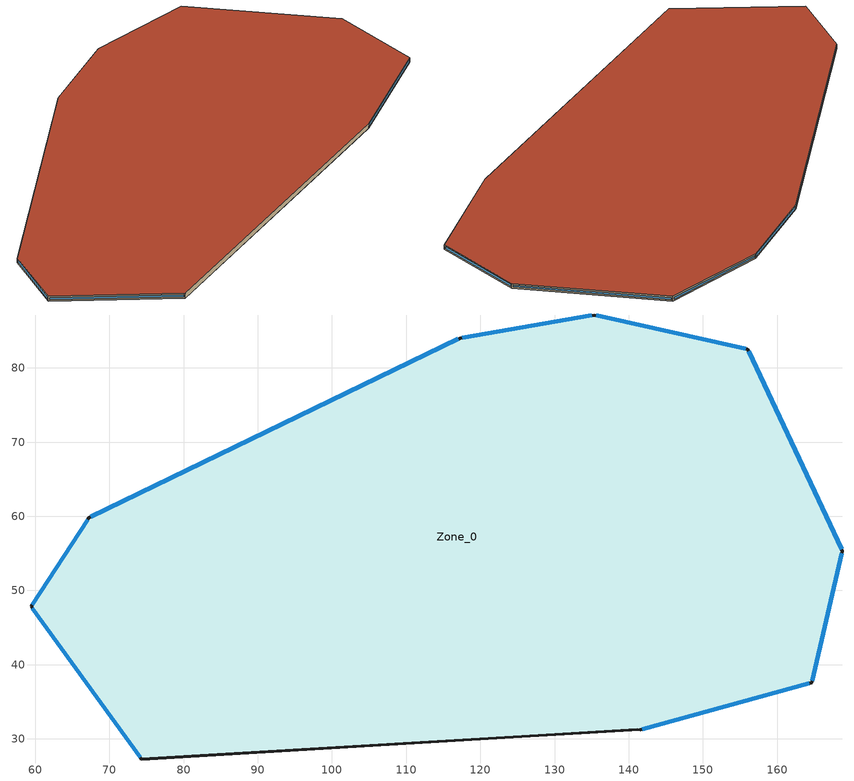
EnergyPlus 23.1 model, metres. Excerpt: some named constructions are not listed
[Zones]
Zone_0
 floor outside (90.1-2019 Nonresidential CZ 0 Exterior Floor (Mass)): 141.52,31.23 74.31,27.29 59.45,47.84 67.22,59.8 117.3,84.03 135.32,87.13 156.03,82.5 168.8,55.29 164.63,37.57 z63
 wall outside (90.1-2019 Nonresidential CZ 0 Exterior Wall (Mass)): 141.52,31.23 164.63,37.57 168.8,55.29 156.03,82.5 135.32,87.13 117.3,84.03 67.22,59.8 59.45,47.84 74.31,27.29 z63:64; 74.31,27.29,63 141.11,31.29,63 141.52,31.23,63 141.52,31.23,64 74.31,27.29,64
 window (90.1-2019 Nonresidential CZ 0 Glazing (Operable)): 141.8,31.3 164.35,37.49 / 168.68,55.55 156.16,82.23 / 117.03,83.9 67.49,59.93 / 59.62,47.61 74.13,27.53 z63.3:63.7; 164.7,37.85 168.73,55 / 155.74,82.56 135.61,87.07 / 135.03,87.08 117.59,84.08 / 67.07,59.56 59.6,48.09 z63.29:63.71
 roof outside (90.1-2019 Nonresidential CZ 0 Exterior Roof (Mass)): 141.52,31.23 164.63,37.57 168.8,55.29 156.03,82.5 135.32,87.13 117.3,84.03 67.22,59.8 59.45,47.84 74.31,27.29 141.11,31.29 z64
[Schedule:Day:Hourly]
4b202076-3c28-4c82-9c04-a6a495f0d191: Fraction, 0, 0, 0, 0, 0, 0, 0, 0, 0, 0, 0, 0, 0, 0, 0, 0, 0, 0, 0, 0, 0, 0, 0, 0
455fd788-d918-48fd-9a10-b5318902fdd4: Fraction, 1, 1, 1, 1, 1, 1, 1, 1, 0, 0, 0, 1, 1, 1, 1, 1, 1, 1, 0, 0, 0, 0, 0, 0
a9a3e983-fbf7-49bd-97fa-089a51f25b8e: Fraction, 0, 0, 0, 0, 0, 0, 0, 0, 1, 1, 1, 1, 1, 1, 1, 1, 1, 1, 1, 0, 0, 0, 0, 0
cf851f29-aad9-4d6b-a572-dca868a58ee6: Fraction, 0, 0, 0, 0, 0, 0, 0, 0, 1, 1, 1, 1, 1, 1, 1, 1, 1, 0, 0, 0, 0, 0, 0, 0
5a46af73-4320-425b-8502-2b503056ca26: Fraction, 0, 0, 0, 0, 0, 0, 0, 0, 0, 1, 1, 1, 1, 1, 1, 1, 1, 1, 1, 1, 1, 0, 0, 0
9dcf4a59-0358-4342-b184-8bac430b4363: Fraction, 0, 0, 0, 0, 0, 1, 1, 1, 0, 0, 0, 1, 1, 1, 1, 1, 0, 0, 0, 0, 0, 0, 0, 0
d25d6310-8f75-4a06-b5c3-3429edddcc00: Fraction, 1, 1, 1, 1, 1, 1, 1, 1, 1, 0, 0, 0, 0, 0, 0, 0, 0, 0, 1, 1, 1, 1, 1, 1
2aea56c5-f555-4f93-b95f-b240f8504358: Fraction, 1, 1, 1, 1, 1, 1, 1, 1, 0, 0, 0, 1, 1, 1, 1, 0, 0, 0, 1, 1, 1, 1, 1, 1
12fed1e3-58d8-4d65-b139-4ec6a1ce416e: Fraction, 1, 1, 1, 1, 1, 1, 1, 1, 0, 0, 1, 1, 1, 1, 1, 1, 1, 0, 0, 0, 0, 0, 0, 1
823643f3-4260-401e-a55f-8278783d7885: Fraction, 1, 1, 1, 1, 1, 1, 1, 1, 1, 0, 0, 0, 1, 1, 1, 1, 0, 1, 1, 1, 1, 1, 1, 1
95437c37-4a1e-4465-9bcb-19a831292d97: Fraction, 1, 1, 1, 1, 1, 1, 1, 1, 0, 0, 1, 1, 0, 0, 0, 0, 1, 1, 1, 1, 1, 1, 1, 1
a3a5c252-d868-4468-a843-ff80e0ca437d: Fraction, 1, 1, 1, 1, 1, 1, 1, 1, 0, 0, 0, 0, 1, 1, 1, 1, 1, 1, 1, 1, 1, 1, 1, 1
622875b5-353c-4d68-871e-9a4902ac48ad: Fraction, 1, 1, 1, 1, 1, 1, 1, 1, 0, 0, 0, 0, 0, 0, 0, 1, 1, 1, 1, 1, 1, 1, 1, 1
402bfdc6-955b-41b6-b4a8-cb9eeb405de3: Fraction, 1, 1, 1, 1, 1, 1, 1, 1, 1, 1, 1, 1, 1, 1, 1, 0, 0, 0, 1, 1, 1, 1, 1, 1
5b3800e4-3a23-4e45-8d0f-d62391e55d22: Fraction, 1, 1, 1, 1, 1, 1, 1, 1, 0, 1, 1, 1, 1, 1, 1, 1, 1, 1, 1, 1, 1, 1, 1, 1
d2686c48-52f1-403f-844d-d0ab7ec554c9: Fraction, 1, 1, 1, 1, 1, 1, 1, 1, 1, 0, 0, 0, 0, 0, 0, 0, 1, 1, 0, 0, 0, 0, 1, 1
5baa0abd-1279-483e-ba8f-ad5d23fdd398: Fraction, 1, 1, 1, 1, 1, 1, 1, 1, 1, 0, 0, 0, 0, 0, 0, 0, 0, 0, 0, 1, 1, 1, 1, 1
7aca8a81-7cd7-4e92-9294-3e34e37d855e: Fraction, 1, 1, 1, 1, 1, 1, 1, 0, 0, 0, 1, 1, 1, 1, 1, 1, 1, 0, 0, 0, 0, 0, 0, 0
aa04a464-9a68-4514-9977-8511e16334f0: Fraction, 0, 1, 1, 1, 1, 1, 1, 1, 0, 0, 1, 0, 1, 1, 1, 0, 0, 0, 0, 0, 0, 0, 0, 1
84eb4669-b295-46e2-aaf3-7df3b7e62a53: Fraction, 1, 1, 1, 1, 1, 1, 1, 1, 0, 0, 0, 1, 1, 1, 0, 0, 0, 1, 1, 1, 1, 1, 1, 1
c2382951-efae-4114-9a96-2796da268d03: Fraction, 1, 1, 1, 1, 1, 1, 1, 1, 1, 0, 0, 0, 0, 0, 0, 0, 0, 0, 0, 0, 0, 1, 1, 1
5086806b-033d-4342-b055-f71fa53e1a2a: Fraction, 1, 1, 1, 1, 1, 1, 1, 1, 0, 0, 1, 1, 1, 1, 1, 1, 1, 1, 0, 0, 0, 0, 1, 1
60ad8cf9-a85e-4182-8e84-87275d88f0b9: Fraction, 1, 1, 1, 1, 1, 1, 1, 1, 0, 0, 1, 0, 0, 0, 1, 1, 1, 1, 1, 1, 1, 1, 1, 1
ef3081f5-a7a8-417a-8483-991a217484a3: Fraction, 1, 1, 1, 1, 1, 1, 1, 1, 0, 0, 0, 0, 0, 0, 0, 0, 0, 1, 1, 1, 1, 1, 1, 1
cc5dc8f1-97ba-4fc2-945c-4f69ea8a2c54: Fraction, 1, 1, 1, 1, 1, 1, 1, 1, 0, 0, 0, 1, 1, 0, 0, 0, 0, 0, 0, 0, 1, 1, 1, 1
f4db1afd-64bd-44ed-a8ce-5207e140c438: Fraction, 1, 1, 1, 1, 1, 1, 1, 1, 0, 0, 1, 1, 1, 1, 0, 0, 1, 0, 0, 0, 0, 1, 1, 1
0b57e8ff-deca-4e88-b699-3ea103d104dc: Fraction, 1, 1, 1, 1, 1, 1, 1, 1, 1, 0, 1, 1, 1, 1, 1, 1, 1, 0, 0, 0, 0, 0, 1, 1
fe1a5af4-bb12-49bd-b6a0-bcaaae5e5e88: Fraction, 1, 1, 1, 1, 1, 1, 1, 1, 0, 0, 1, 1, 1, 0, 1, 1, 0, 0, 1, 1, 1, 1, 1, 1
6bf2d6c3-c794-44ee-a8a3-ebda34f9d627: Fraction, 1, 1, 1, 1, 1, 1, 1, 1, 1, 0, 0, 0, 0, 1, 0, 0, 0, 0, 0, 0, 0, 1, 1, 1
97629766-aae3-4483-a5cc-c5daff9222f9: Fraction, 1, 1, 1, 1, 1, 1, 1, 1, 0, 0, 0, 1, 1, 1, 1, 0, 0, 0, 0, 0, 0, 0, 0, 0
57845fd1-0f77-4f68-a98b-6fc09a3f3214: Fraction, 0, 1, 1, 1, 1, 1, 1, 0, 0, 0, 1, 1, 1, 1, 0, 0, 0, 0, 0, 0, 1, 1, 1, 0
c9f92357-6019-4be8-b651-9902af3186a1: Fraction, 0, 0, 0, 0, 0, 0, 0, 0, 0, 0, 0, 1, 1, 0, 0, 1, 0, 0, 0, 0, 0, 0, 0, 0
e76a2b23-6b3b-4bef-a0f7-5a864a9ef902: Fraction, 0, 0, 0, 0, 0, 0, 0, 0, 0, 0, 0, 1, 1, 1, 1, 0, 0, 0, 0, 0, 0, 0, 0, 0
0f6614d9-4656-4df8-bbc1-b993da4729d7: Fraction, 0, 0, 0, 0, 0, 0, 0, 0, 0, 0, 0, 1, 0, 0, 0, 0, 0, 0, 0, 0, 0, 0, 0, 0
ff0f6969-1996-4c31-aa94-a7c58a3b5c38: Fraction, 0, 0, 0, 0, 1, 0, 0, 0, 0, 0, 0, 1, 1, 1, 0, 0, 0, 0, 0, 0, 0, 0, 0, 0
d5664291-91f9-47e7-b46f-72b2db6d9bbc: Fraction, 0, 0, 0, 0, 1, 0, 0, 0, 0, 0, 0, 1, 1, 1, 0, 1, 1, 1, 0, 0, 1, 1, 1, 1
927efbe3-baac-4c33-8838-0131a9b87947: Fraction, 1, 1, 1, 1, 1, 1, 1, 1, 1, 1, 1, 1, 1, 1, 1, 1, 1, 1, 1, 1, 1, 1, 1, 1
c3774773-899a-4caf-b045-c986fbd4e261: Fraction, 1, 1, 1, 0, 1, 1, 1, 1, 0, 1, 1, 1, 1, 1, 1, 1, 1, 1, 1, 1, 1, 1, 1, 1
c3d2a7f8-a304-4e6f-9851-fdffccf50ee9: Fraction, 1, 1, 1, 1, 1, 1, 1, 1, 1, 0, 0, 0, 1, 1, 0, 0, 1, 1, 1, 1, 1, 1, 1, 1
fd7d79ce-20e6-430c-82b3-66fec2688b0e: Fraction, 1, 1, 1, 1, 1, 1, 1, 1, 1, 0, 0, 1, 1, 0, 1, 0, 1, 1, 0, 1, 0, 0, 1, 0
bdfc2d96-338b-45cb-9de7-5e10b4d8095b: Fraction, 0, 1, 1, 1, 1, 1, 1, 1, 1, 1, 1, 1, 1, 0, 0, 0, 0, 0, 0, 0, 1, 1, 1, 1
9419b8f3-e904-4b4b-a92f-0c5446639ac3: Fraction, 1, 1, 1, 1, 1, 1, 1, 1, 1, 1, 1, 1, 0, 0, 0, 0, 0, 0, 0, 1, 1, 1, 1, 1
b6244221-4b11-4212-b97d-004b4fc95e1b: Fraction, 1, 1, 1, 1, 1, 1, 1, 1, 1, 1, 1, 1, 1, 1, 0, 1, 1, 1, 0, 1, 1, 1, 1, 1
8c7ff5b4-b7cf-4e94-bfc0-7c1e51257f21: Fraction, 1, 1, 1, 1, 1, 1, 1, 1, 1, 0, 0, 0, 0, 0, 0, 0, 0, 0, 0, 0, 1, 1, 1, 1
00a1dc52-c785-4114-93dd-aabf9721cbad: Fraction, 1, 1, 1, 1, 1, 1, 1, 1, 0, 0, 0, 0, 1, 1, 1, 1, 0, 0, 0, 0, 0, 0, 1, 0
6df6ba91-886b-4d52-acc8-faead56d9274: Fraction, 1, 1, 1, 1, 1, 1, 1, 1, 1, 1, 0, 1, 1, 1, 1, 0, 0, 0, 0, 0, 1, 1, 1, 0
600afd60-a0ae-45d5-9752-5305038cbebd: Fraction, 1, 1, 1, 1, 1, 1, 1, 1, 1, 0, 0, 0, 0, 1, 1, 1, 1, 1, 1, 1, 1, 1, 1, 1
7ebacdc7-5c0d-459d-a677-5e59180bef5b: Fraction, 1, 1, 1, 1, 1, 1, 1, 1, 1, 1, 0, 0, 0, 0, 0, 0, 0, 1, 0, 1, 1, 1, 1, 1
aa67a082-84ca-4d14-9c8a-5643adcc9611: Fraction, 1, 1, 1, 1, 1, 1, 1, 1, 0, 0, 0, 0, 0, 0, 0, 0, 0, 0, 0, 1, 1, 1, 1, 1
de75e4fd-63be-456d-8329-9c67307b8064: Fraction, 1, 1, 1, 1, 1, 1, 1, 1, 0, 0, 0, 0, 1, 0, 1, 0, 1, 1, 1, 1, 0, 1, 1, 1
b6b6999e-a99f-482f-bc07-f2773a671938: Fraction, 1, 1, 1, 1, 1, 1, 1, 1, 0, 0, 0, 0, 1, 0, 0, 0, 0, 0, 0, 0, 0, 1, 1, 1
dc42b4e8-a386-45c3-b8c3-7f86d0a1c161: Fraction, 1, 1, 1, 1, 1, 1, 1, 1, 0, 0, 0, 1, 0, 1, 1, 0, 0, 0, 0, 0, 0, 0, 0, 1
28256045-7c9c-4094-be58-2548cfa83532: Fraction, 1, 1, 0, 0, 1, 1, 0, 1, 0, 0, 0, 0, 1, 0, 0, 0, 0, 0, 0, 0, 0, 0, 0, 0
1c4512b5-c58f-4edd-ad93-9e1253ff0651: Fraction, 0, 0, 1, 0, 0, 0, 1, 0, 0, 0, 0, 0, 0, 1, 1, 0, 0, 0, 0, 0, 0, 0, 0, 0
81b30f6d-a6a9-4be6-aa22-ac0590e40aeb: Fraction, 0, 0, 0, 0, 0, 0, 0, 0, 0, 0, 0, 1, 1, 1, 1, 1, 0, 0, 0, 0, 0, 0, 1, 0
dc46b110-abb2-4d73-9627-5289b3b148d1: Fraction, 1, 1, 0, 0, 1, 0, 0, 1, 0, 0, 0, 1, 1, 1, 1, 0, 0, 0, 0, 0, 0, 0, 0, 0
3af388a4-6ea2-4492-bc71-8a691481eb72: Fraction, 0, 1, 0, 1, 1, 1, 1, 1, 0, 0, 0, 1, 1, 1, 1, 1, 0, 0, 0, 0, 0, 0, 0, 0
b3959d1c-e9b4-4867-8b37-177b4d799512: Fraction, 0, 1, 1, 1, 1, 1, 1, 1, 0, 0, 0, 0, 1, 1, 1, 1, 0, 0, 0, 0, 0, 0, 0, 0
ef4e565d-1a66-4cc3-82ad-c57e50d6bc84: Fraction, 0, 0, 0, 1, 1, 0, 0, 1, 0, 0, 0, 1, 1, 1, 1, 1, 0, 0, 0, 0, 0, 0, 0, 0
bd26a94e-92b5-4ef1-b28d-b6b1e91a5865: Fraction, 0, 1, 1, 1, 1, 0, 0, 1, 0, 0, 0, 0, 0, 0, 0, 0, 0, 0, 0, 0, 0, 0, 1, 1
f3d45305-5527-496b-8532-70af0aaabbdd: Fraction, 1, 1, 1, 1, 1, 0, 0, 0, 1, 1, 1, 0, 0, 0, 0, 0, 1, 1, 1, 1, 1, 1, 1, 1
ece4fc43-b6b0-4eac-b6ec-7422018e2d51: Fraction, 0, 0, 0, 0, 0, 0, 0, 0, 1, 1, 1, 0, 0, 0, 0, 1, 1, 1, 0, 0, 0, 0, 0, 0
77230e30-fae1-4f99-9d5b-c7f7c77cb3ee: Fraction, 0, 0, 0, 0, 0, 0, 0, 0, 1, 1, 0, 0, 0, 0, 0, 0, 0, 1, 1, 1, 1, 1, 1, 0
6181320c-47d8-4cca-82af-ec3a51b6dd72: Fraction, 0, 0, 0, 0, 0, 0, 0, 0, 1, 1, 0, 0, 0, 0, 0, 0, 0, 0, 1, 1, 1, 1, 0, 0
64a29cd7-8f2f-422d-9959-c24de3a5f690: Fraction, 0, 0, 0, 0, 0, 0, 0, 0, 1, 1, 0, 1, 1, 1, 0, 0, 0, 0, 0, 0, 0, 0, 0, 0
d03725bd-0ffe-4377-a125-dd5ac41d3a74: Fraction, 0, 0, 0, 0, 0, 0, 0, 0, 1, 1, 1, 0, 0, 1, 1, 1, 1, 1, 1, 1, 0, 0, 0, 0
6a41f810-d8e1-432a-8ce2-66c5e1ccd37b: Fraction, 0, 0, 0, 0, 0, 0, 0, 0, 1, 1, 0, 0, 0, 0, 1, 1, 0, 1, 1, 1, 1, 0, 0, 0
20d980ab-5bbf-4f21-88c7-0b3798302ed8: Fraction, 0, 0, 0, 0, 0, 0, 0, 0, 0, 1, 0, 0, 0, 0, 0, 0, 0, 1, 1, 1, 1, 1, 0, 0
df2d65bf-6a66-42bf-a30a-f36bd3ee436b: Fraction, 0, 0, 0, 0, 0, 0, 0, 0, 1, 1, 0, 0, 0, 1, 0, 0, 1, 1, 0, 0, 0, 0, 0, 0
3589ffb3-64ad-4ccd-ad3a-6b262944c2af: Fraction, 0, 0, 0, 0, 0, 0, 0, 0, 0, 1, 1, 1, 1, 0, 1, 1, 1, 1, 1, 1, 1, 0, 0, 0
890c290f-f478-4666-b51c-a850cee0229a: Fraction, 0, 0, 0, 0, 0, 0, 0, 0, 1, 1, 1, 0, 0, 0, 0, 1, 1, 1, 1, 1, 1, 1, 1, 1
e5194118-40dd-4948-b455-f7e52e5a09b9: Fraction, 1, 0, 0, 0, 0, 0, 0, 1, 1, 1, 0, 0, 0, 0, 1, 1, 1, 1, 1, 1, 0, 0, 0, 1
f7b4d3b0-c344-429c-abef-98cb8b36d49d: Fraction, 1, 1, 1, 1, 1, 1, 1, 1, 1, 1, 1, 0, 0, 1, 1, 0, 1, 1, 1, 1, 1, 1, 1, 1
50777759-3149-4ab6-9e49-f5c4ca1c0d8b: Fraction, 1, 1, 1, 1, 1, 1, 1, 1, 1, 1, 1, 0, 0, 0, 0, 1, 1, 1, 1, 1, 1, 1, 1, 1
634e3f8b-5068-4fff-8974-a9ddfa7e7c99: Fraction, 1, 1, 1, 1, 1, 1, 1, 1, 1, 1, 1, 0, 1, 1, 1, 1, 1, 1, 1, 1, 1, 1, 1, 1
db40f3b7-ff5b-475a-a2de-6b107929e617: Fraction, 1, 1, 1, 1, 0, 1, 1, 1, 1, 1, 1, 0, 0, 0, 1, 1, 1, 1, 1, 1, 1, 1, 1, 1
04098f82-45f4-4621-86db-93c17d7eb972: Fraction, 1, 1, 1, 1, 0, 1, 1, 1, 1, 1, 1, 0, 0, 0, 1, 0, 0, 0, 1, 1, 0, 0, 0, 0
944e0348-e3f3-4352-8a9c-e7fb0ed1355f: Fraction, 0, 0, 0, 1, 0, 0, 0, 0, 1, 0, 0, 0, 0, 0, 0, 0, 0, 0, 0, 0, 0, 0, 0, 0
f7a564ca-85b4-402d-9f37-a13b890ef264: Fraction, 0, 0, 0, 0, 0, 0, 0, 0, 0, 1, 1, 1, 0, 0, 1, 1, 0, 0, 0, 0, 0, 0, 0, 0
0bcf2b4d-3456-462f-9f14-26e26e0c9598: Fraction, 0, 0, 0, 0, 0, 0, 0, 0, 0, 1, 1, 0, 0, 1, 0, 1, 0, 0, 1, 0, 1, 1, 0, 1
723ba90f-49cb-4c44-b7b5-667e64cf378f: Fraction, 1, 0, 0, 0, 0, 0, 0, 0, 0, 0, 0, 0, 0, 1, 1, 1, 1, 1, 1, 1, 0, 0, 0, 0
178d2cc6-dde9-4233-b4c0-40fce3a868e7: Fraction, 0, 0, 0, 0, 0, 0, 0, 0, 0, 0, 0, 0, 1, 1, 1, 1, 1, 1, 1, 0, 0, 0, 0, 0
21a5835a-31a7-4885-8c77-6bf44ccf139f: Fraction, 0, 0, 0, 0, 0, 0, 0, 0, 0, 0, 0, 0, 0, 0, 1, 0, 0, 0, 1, 0, 0, 0, 0, 0
53c8fe68-b6ab-4a0d-acdd-d43b80fcb29e: Fraction, 0, 0, 0, 0, 0, 0, 0, 0, 0, 1, 1, 1, 1, 1, 1, 1, 1, 1, 1, 1, 0, 0, 0, 0
3b3ab5c0-74ca-488d-bf60-80b6c809761a: Fraction, 0, 0, 0, 0, 0, 0, 0, 0, 1, 1, 1, 1, 0, 0, 0, 0, 1, 1, 1, 1, 1, 1, 0, 1
dec40126-717d-4da4-a910-a73b0b2de1e1: Fraction, 0, 0, 0, 0, 0, 0, 0, 0, 0, 0, 1, 0, 0, 0, 0, 1, 1, 1, 1, 1, 0, 0, 0, 1
3eef77f8-ea9b-4770-b35b-9af30fbd07bd: Fraction, 0, 0, 0, 0, 0, 0, 0, 0, 0, 1, 1, 1, 1, 0, 0, 0, 0, 0, 0, 0, 0, 0, 0, 0
e257b216-6ebc-47c8-812e-b877b2fd9bff: Fraction, 0, 0, 0, 0, 0, 0, 0, 0, 0, 0, 1, 1, 1, 1, 1, 1, 1, 0, 1, 0, 0, 0, 0, 0
e488f50e-6f9c-4cad-9b47-7cd3d747bdc4: Fraction, 0, 0, 0, 0, 0, 0, 0, 0, 1, 1, 1, 1, 0, 1, 0, 1, 0, 0, 0, 0, 1, 0, 0, 0
03042351-fad0-4e20-a379-a2fe06a4ee97: Fraction, 0, 0, 0, 0, 0, 0, 0, 0, 1, 1, 1, 1, 0, 1, 1, 1, 1, 1, 1, 1, 1, 0, 0, 0
4655ecec-6f89-4f52-b466-d30fb7240f2d: Fraction, 0, 0, 0, 0, 0, 0, 0, 0, 1, 1, 1, 0, 1, 0, 0, 1, 1, 1, 1, 1, 1, 1, 1, 0
f92ec17b-3ee4-4eff-b2f1-002e899da449: Fraction, 0, 0, 1, 1, 0, 0, 1, 0, 1, 1, 1, 1, 0, 1, 1, 1, 1, 1, 1, 1, 1, 1, 1, 1
f370f629-0a9b-48b4-b75e-d368051bac58: Fraction, 1, 1, 0, 1, 1, 1, 0, 1, 1, 1, 1, 1, 1, 0, 0, 1, 1, 1, 1, 1, 1, 1, 1, 1
57962a1c-89b2-48cb-881e-04272744f9a0: Fraction, 1, 1, 1, 1, 1, 1, 1, 1, 1, 1, 1, 0, 0, 0, 0, 0, 1, 1, 1, 1, 1, 1, 0, 1
29b2a92d-0deb-4854-bb04-40d0552be8f3: Fraction, 0, 0, 1, 1, 0, 1, 1, 0, 1, 1, 1, 0, 0, 0, 0, 1, 1, 1, 1, 1, 1, 1, 1, 1
b98630a9-4645-4249-b018-234e81376148: Fraction, 1, 0, 1, 0, 0, 0, 0, 0, 1, 1, 1, 0, 0, 0, 0, 0, 1, 1, 1, 1, 1, 1, 1, 1
016e191e-0c09-49c2-a3b0-aaba1b579053: Fraction, 1, 0, 0, 0, 0, 0, 0, 0, 1, 1, 1, 1, 0, 0, 0, 0, 1, 1, 1, 1, 1, 1, 1, 1
4a92e6b9-6a42-4b5a-bc84-5afae0716a01: Fraction, 1, 1, 1, 0, 0, 1, 1, 0, 1, 1, 1, 0, 0, 0, 0, 0, 1, 1, 1, 1, 1, 1, 1, 1
a4f2a2f6-8422-44d3-b918-e2cf20218444: Fraction, 1, 0, 0, 0, 0, 1, 1, 0, 1, 1, 1, 1, 1, 1, 1, 1, 1, 1, 1, 1, 1, 1, 0, 0
[Schedule:Week:Daily]
CoolAvail_Zone_0_44: 823643f3-4260-401e-a55f-8278783d7885, 95437c37-4a1e-4465-9bcb-19a831292d97, a3a5c252-d868-4468-a843-ff80e0ca437d, 622875b5-353c-4d68-871e-9a4902ac48ad, 402bfdc6-955b-41b6-b4a8-cb9eeb405de3, 5b3800e4-3a23-4e45-8d0f-d62391e55d22, d2686c48-52f1-403f-844d-d0ab7ec554c9, 823643f3-4260-401e-a55f-8278783d7885, 823643f3-4260-401e-a55f-8278783d7885, 823643f3-4260-401e-a55f-8278783d7885, 823643f3-4260-401e-a55f-8278783d7885, 823643f3-4260-401e-a55f-8278783d7885
CoolAvail_Zone_0_45: 5baa0abd-1279-483e-ba8f-ad5d23fdd398, 455fd788-d918-48fd-9a10-b5318902fdd4, 7aca8a81-7cd7-4e92-9294-3e34e37d855e, aa04a464-9a68-4514-9977-8511e16334f0, d25d6310-8f75-4a06-b5c3-3429edddcc00, 84eb4669-b295-46e2-aaf3-7df3b7e62a53, 5baa0abd-1279-483e-ba8f-ad5d23fdd398, 5baa0abd-1279-483e-ba8f-ad5d23fdd398, 5baa0abd-1279-483e-ba8f-ad5d23fdd398, 5baa0abd-1279-483e-ba8f-ad5d23fdd398, 5baa0abd-1279-483e-ba8f-ad5d23fdd398, 5baa0abd-1279-483e-ba8f-ad5d23fdd398
CoolAvail_Zone_0_46: c2382951-efae-4114-9a96-2796da268d03, 12fed1e3-58d8-4d65-b139-4ec6a1ce416e, 5086806b-033d-4342-b055-f71fa53e1a2a, 60ad8cf9-a85e-4182-8e84-87275d88f0b9, ef3081f5-a7a8-417a-8483-991a217484a3, cc5dc8f1-97ba-4fc2-945c-4f69ea8a2c54, f4db1afd-64bd-44ed-a8ce-5207e140c438, c2382951-efae-4114-9a96-2796da268d03, c2382951-efae-4114-9a96-2796da268d03, c2382951-efae-4114-9a96-2796da268d03, c2382951-efae-4114-9a96-2796da268d03, c2382951-efae-4114-9a96-2796da268d03
CoolAvail_Zone_0_47: 0b57e8ff-deca-4e88-b699-3ea103d104dc, fe1a5af4-bb12-49bd-b6a0-bcaaae5e5e88, 6bf2d6c3-c794-44ee-a8a3-ebda34f9d627, 97629766-aae3-4483-a5cc-c5daff9222f9, 57845fd1-0f77-4f68-a98b-6fc09a3f3214, c9f92357-6019-4be8-b651-9902af3186a1, e76a2b23-6b3b-4bef-a0f7-5a864a9ef902, 0b57e8ff-deca-4e88-b699-3ea103d104dc, 0b57e8ff-deca-4e88-b699-3ea103d104dc, 0b57e8ff-deca-4e88-b699-3ea103d104dc, 0b57e8ff-deca-4e88-b699-3ea103d104dc, 0b57e8ff-deca-4e88-b699-3ea103d104dc
CoolAvail_Zone_0_48: 0f6614d9-4656-4df8-bbc1-b993da4729d7, ff0f6969-1996-4c31-aa94-a7c58a3b5c38, d5664291-91f9-47e7-b46f-72b2db6d9bbc, 927efbe3-baac-4c33-8838-0131a9b87947, c3774773-899a-4caf-b045-c986fbd4e261, c3d2a7f8-a304-4e6f-9851-fdffccf50ee9, fd7d79ce-20e6-430c-82b3-66fec2688b0e, 0f6614d9-4656-4df8-bbc1-b993da4729d7, 0f6614d9-4656-4df8-bbc1-b993da4729d7, 0f6614d9-4656-4df8-bbc1-b993da4729d7, 0f6614d9-4656-4df8-bbc1-b993da4729d7, 0f6614d9-4656-4df8-bbc1-b993da4729d7
CoolAvail_Zone_0_49: bdfc2d96-338b-45cb-9de7-5e10b4d8095b, 9419b8f3-e904-4b4b-a92f-0c5446639ac3, b6244221-4b11-4212-b97d-004b4fc95e1b, 8c7ff5b4-b7cf-4e94-bfc0-7c1e51257f21, 00a1dc52-c785-4114-93dd-aabf9721cbad, 6df6ba91-886b-4d52-acc8-faead56d9274, 600afd60-a0ae-45d5-9752-5305038cbebd, bdfc2d96-338b-45cb-9de7-5e10b4d8095b, bdfc2d96-338b-45cb-9de7-5e10b4d8095b, bdfc2d96-338b-45cb-9de7-5e10b4d8095b, bdfc2d96-338b-45cb-9de7-5e10b4d8095b, bdfc2d96-338b-45cb-9de7-5e10b4d8095b
CoolAvail_Zone_0_50: 7ebacdc7-5c0d-459d-a677-5e59180bef5b, 2aea56c5-f555-4f93-b95f-b240f8504358, aa67a082-84ca-4d14-9c8a-5643adcc9611, de75e4fd-63be-456d-8329-9c67307b8064, b6b6999e-a99f-482f-bc07-f2773a671938, dc42b4e8-a386-45c3-b8c3-7f86d0a1c161, 28256045-7c9c-4094-be58-2548cfa83532, 7ebacdc7-5c0d-459d-a677-5e59180bef5b, 7ebacdc7-5c0d-459d-a677-5e59180bef5b, 7ebacdc7-5c0d-459d-a677-5e59180bef5b, 7ebacdc7-5c0d-459d-a677-5e59180bef5b, 7ebacdc7-5c0d-459d-a677-5e59180bef5b
CoolAvail_Zone_0_51: 1c4512b5-c58f-4edd-ad93-9e1253ff0651, 81b30f6d-a6a9-4be6-aa22-ac0590e40aeb, dc46b110-abb2-4d73-9627-5289b3b148d1, 3af388a4-6ea2-4492-bc71-8a691481eb72, b3959d1c-e9b4-4867-8b37-177b4d799512, ef4e565d-1a66-4cc3-82ad-c57e50d6bc84, 9dcf4a59-0358-4342-b184-8bac430b4363, 1c4512b5-c58f-4edd-ad93-9e1253ff0651, 1c4512b5-c58f-4edd-ad93-9e1253ff0651, 1c4512b5-c58f-4edd-ad93-9e1253ff0651, 1c4512b5-c58f-4edd-ad93-9e1253ff0651, 1c4512b5-c58f-4edd-ad93-9e1253ff0651
CoolAvail_Zone_0_52: bd26a94e-92b5-4ef1-b28d-b6b1e91a5865, bd26a94e-92b5-4ef1-b28d-b6b1e91a5865, bd26a94e-92b5-4ef1-b28d-b6b1e91a5865, bd26a94e-92b5-4ef1-b28d-b6b1e91a5865, bd26a94e-92b5-4ef1-b28d-b6b1e91a5865, bd26a94e-92b5-4ef1-b28d-b6b1e91a5865, bd26a94e-92b5-4ef1-b28d-b6b1e91a5865, bd26a94e-92b5-4ef1-b28d-b6b1e91a5865, bd26a94e-92b5-4ef1-b28d-b6b1e91a5865, bd26a94e-92b5-4ef1-b28d-b6b1e91a5865, bd26a94e-92b5-4ef1-b28d-b6b1e91a5865, bd26a94e-92b5-4ef1-b28d-b6b1e91a5865
NatVentAvail_Zone_0_46: 5a46af73-4320-425b-8502-2b503056ca26, 77230e30-fae1-4f99-9d5b-c7f7c77cb3ee, 6181320c-47d8-4cca-82af-ec3a51b6dd72, 64a29cd7-8f2f-422d-9959-c24de3a5f690, cf851f29-aad9-4d6b-a572-dca868a58ee6, d03725bd-0ffe-4377-a125-dd5ac41d3a74, 6a41f810-d8e1-432a-8ce2-66c5e1ccd37b, 5a46af73-4320-425b-8502-2b503056ca26, 5a46af73-4320-425b-8502-2b503056ca26, 5a46af73-4320-425b-8502-2b503056ca26, 5a46af73-4320-425b-8502-2b503056ca26, 5a46af73-4320-425b-8502-2b503056ca26
NatVentAvail_Zone_0_47: 20d980ab-5bbf-4f21-88c7-0b3798302ed8, df2d65bf-6a66-42bf-a30a-f36bd3ee436b, 3589ffb3-64ad-4ccd-ad3a-6b262944c2af, 890c290f-f478-4666-b51c-a850cee0229a, e5194118-40dd-4948-b455-f7e52e5a09b9, f7b4d3b0-c344-429c-abef-98cb8b36d49d, 50777759-3149-4ab6-9e49-f5c4ca1c0d8b, 20d980ab-5bbf-4f21-88c7-0b3798302ed8, 20d980ab-5bbf-4f21-88c7-0b3798302ed8, 20d980ab-5bbf-4f21-88c7-0b3798302ed8, 20d980ab-5bbf-4f21-88c7-0b3798302ed8, 20d980ab-5bbf-4f21-88c7-0b3798302ed8
NatVentAvail_Zone_0_48: 634e3f8b-5068-4fff-8974-a9ddfa7e7c99, db40f3b7-ff5b-475a-a2de-6b107929e617, 04098f82-45f4-4621-86db-93c17d7eb972, 4b202076-3c28-4c82-9c04-a6a495f0d191, 944e0348-e3f3-4352-8a9c-e7fb0ed1355f, f7a564ca-85b4-402d-9f37-a13b890ef264, 0bcf2b4d-3456-462f-9f14-26e26e0c9598, 634e3f8b-5068-4fff-8974-a9ddfa7e7c99, 634e3f8b-5068-4fff-8974-a9ddfa7e7c99, 634e3f8b-5068-4fff-8974-a9ddfa7e7c99, 634e3f8b-5068-4fff-8974-a9ddfa7e7c99, 634e3f8b-5068-4fff-8974-a9ddfa7e7c99
NatVentAvail_Zone_0_49: 723ba90f-49cb-4c44-b7b5-667e64cf378f, 178d2cc6-dde9-4233-b4c0-40fce3a868e7, 21a5835a-31a7-4885-8c77-6bf44ccf139f, 53c8fe68-b6ab-4a0d-acdd-d43b80fcb29e, 3b3ab5c0-74ca-488d-bf60-80b6c809761a, dec40126-717d-4da4-a910-a73b0b2de1e1, 3eef77f8-ea9b-4770-b35b-9af30fbd07bd, 723ba90f-49cb-4c44-b7b5-667e64cf378f, 723ba90f-49cb-4c44-b7b5-667e64cf378f, 723ba90f-49cb-4c44-b7b5-667e64cf378f, 723ba90f-49cb-4c44-b7b5-667e64cf378f, 723ba90f-49cb-4c44-b7b5-667e64cf378f
NatVentAvail_Zone_0_50: e257b216-6ebc-47c8-812e-b877b2fd9bff, ece4fc43-b6b0-4eac-b6ec-7422018e2d51, a9a3e983-fbf7-49bd-97fa-089a51f25b8e, e488f50e-6f9c-4cad-9b47-7cd3d747bdc4, 03042351-fad0-4e20-a379-a2fe06a4ee97, 4655ecec-6f89-4f52-b466-d30fb7240f2d, f92ec17b-3ee4-4eff-b2f1-002e899da449, e257b216-6ebc-47c8-812e-b877b2fd9bff, e257b216-6ebc-47c8-812e-b877b2fd9bff, e257b216-6ebc-47c8-812e-b877b2fd9bff, e257b216-6ebc-47c8-812e-b877b2fd9bff, e257b216-6ebc-47c8-812e-b877b2fd9bff
NatVentAvail_Zone_0_51: f370f629-0a9b-48b4-b75e-d368051bac58, 57962a1c-89b2-48cb-881e-04272744f9a0, 29b2a92d-0deb-4854-bb04-40d0552be8f3, b98630a9-4645-4249-b018-234e81376148, 016e191e-0c09-49c2-a3b0-aaba1b579053, 4a92e6b9-6a42-4b5a-bc84-5afae0716a01, f3d45305-5527-496b-8532-70af0aaabbdd, f370f629-0a9b-48b4-b75e-d368051bac58, f370f629-0a9b-48b4-b75e-d368051bac58, f370f629-0a9b-48b4-b75e-d368051bac58, f370f629-0a9b-48b4-b75e-d368051bac58, f370f629-0a9b-48b4-b75e-d368051bac58
NatVentAvail_Zone_0_52: a4f2a2f6-8422-44d3-b918-e2cf20218444, a4f2a2f6-8422-44d3-b918-e2cf20218444, a4f2a2f6-8422-44d3-b918-e2cf20218444, a4f2a2f6-8422-44d3-b918-e2cf20218444, a4f2a2f6-8422-44d3-b918-e2cf20218444, a4f2a2f6-8422-44d3-b918-e2cf20218444, a4f2a2f6-8422-44d3-b918-e2cf20218444, a4f2a2f6-8422-44d3-b918-e2cf20218444, a4f2a2f6-8422-44d3-b918-e2cf20218444, a4f2a2f6-8422-44d3-b918-e2cf20218444, a4f2a2f6-8422-44d3-b918-e2cf20218444, a4f2a2f6-8422-44d3-b918-e2cf20218444
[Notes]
----  This file was generated with Climate Studio 2.0.8991.29648
-------------------------ERL SENSORS--------------------------
Output:SQLite, Simple;
